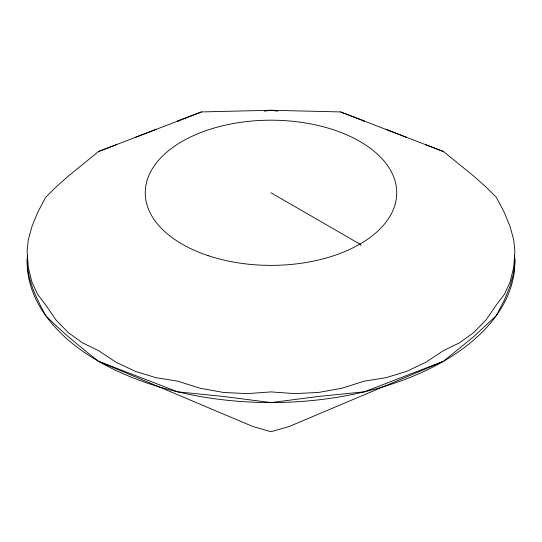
<?xml version="1.0" encoding="UTF-8"?>
<svg xmlns="http://www.w3.org/2000/svg" width="542" height="542" viewBox="0 0 542 542"><rect width="100%" height="100%" fill="white"/><g stroke="black" fill="none" stroke-linecap="round" stroke-linejoin="round"><path stroke-width="0.81" d="M27.52 256.041C25.657 277.362 35.996 297.375 45.724 315.64C62.127 332.205 80.257 346.927 98.563 361.318L252.823 426.493L271 431.73L289.177 426.493L443.444 361.318L473.755 336.609L496.276 315.64L504.378 300.092L510.178 285.83L513.694 273.012L514.9 261.759L514.48 256.041M116.286 144.68L98.563 151.53L68.245 176.123L55.934 187.132L45.724 197.207L37.622 212.64L31.822 226.895L28.306 239.72L27.1 251.088L28.306 267.314L31.822 281.813L37.615 294.394L45.724 304.97L55.934 319.902L68.245 332.585L82.486 342.842L98.563 350.647L116.286 362.354L135.493 371.412L156.015 377.686L177.674 381.148L200.194 388.255L223.44 392.442L247.098 393.634L271 391.9L294.902 393.634L318.56 392.442L341.806 388.255L364.326 381.148L385.985 377.686L406.5 371.412L425.714 362.354L443.444 350.647L459.514 342.842L473.755 332.585L486.066 319.902L496.276 304.97L504.378 294.394L510.178 281.813L513.694 267.314L514.9 251.088L513.694 239.72L510.171 226.895L504.378 212.64L496.276 197.207L486.066 187.132L473.755 176.123L443.437 151.53L425.714 144.68M135.493 137.295L156.015 129.348M98.563 151.53L201.509 111.923L271 110.27L340.491 111.923L364.326 121.022L362.659 120.859M201.509 111.923L177.674 121.022L179.341 120.859M443.444 361.318L364.326 391.825L318.56 396.459L271 402.577L223.44 396.459L177.674 391.825L98.563 361.318M264.408 111.137L271 110.27L277.592 111.137M340.491 111.923L443.437 151.53M385.985 129.348L406.507 137.295M271 192.783L359.908 244.117L360.891 245.485M514.764 257.714A243.866 140.798 0 0 1 271 402.557A243.866 140.798 0 0 1 27.236 257.714M208.135 255.655A125.737 72.594 0 0 0 396.737 192.783A125.737 72.594 0 0 0 208.135 129.917A125.737 72.594 0 0 0 208.135 255.655"/></g></svg>
